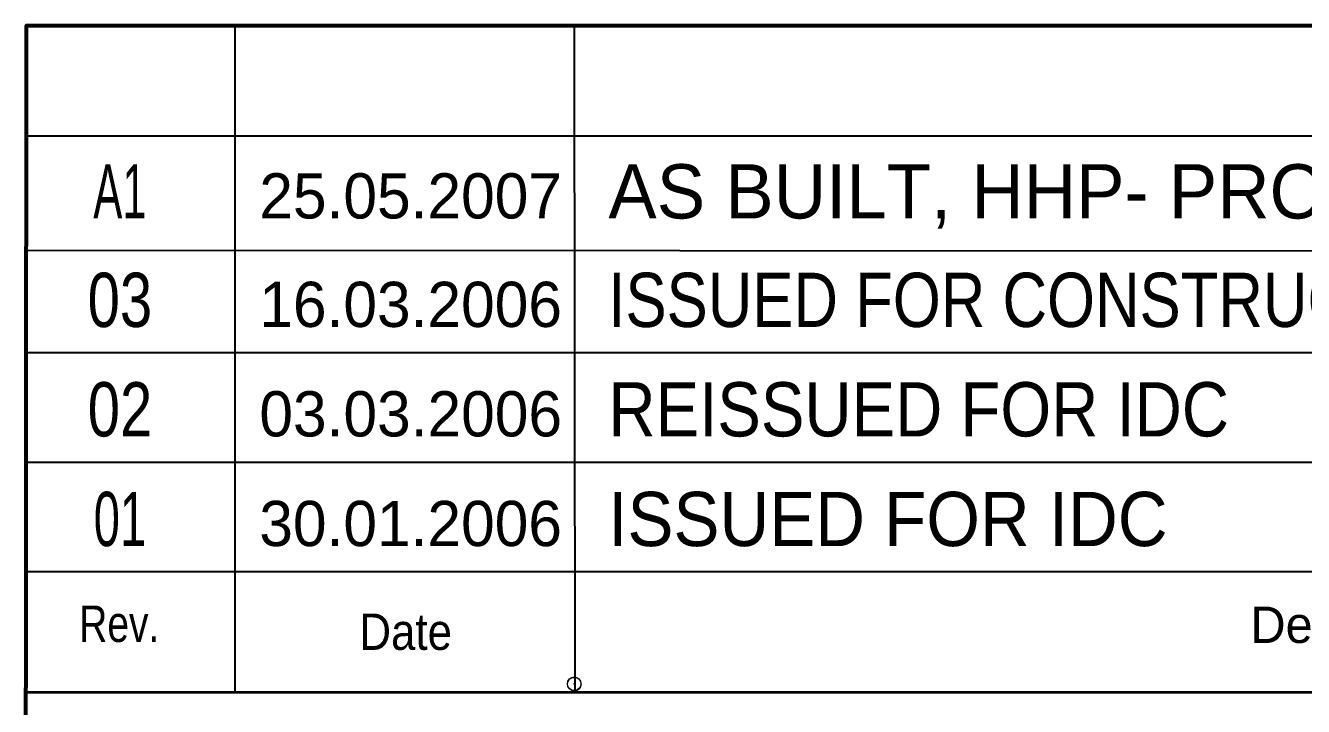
# Model space of a CAD drawing. Header units: millimetres. Extents: x 0 to 841, y 0 to 594.
# Drawn here: x 648.8 to 719.4, y 119.7 to 157.4 of the extents above; entities that cross this region are included whole.
import ezdxf
from ezdxf.enums import TextEntityAlignment as Align

# ---------------------------------------------------------------- set-up
doc = ezdxf.new("R2010")
doc.units = ezdxf.units.MM
doc.header["$LTSCALE"] = 1.5
doc.header["$PDMODE"] = 32
doc.header["$PDSIZE"] = 0.75
doc.layers.add('1', color=7, linetype='Continuous', lineweight=13)
doc.layers.add('35', color=7, linetype='Continuous', lineweight=25)
doc.layers.add('2', color=7, linetype='Continuous')

msp = doc.modelspace()

# ---------------------------------------------------------------- linework, layer by layer
at = {"layer": '1', "lineweight": 25}
for p, q in [((660.347, 157.367), (660.347, 120.464)), ((660.347, 157.367), (660.347, 120.464)), ((679.106, 157.363), (679.143, 120.469)), ((679.106, 157.363), (679.143, 120.469)), ((648.825, 151.274), (829.269, 151.274)), ((648.825, 151.274), (829.269, 151.274)), ((648.827, 144.949), (829.268, 144.852)), ((648.827, 144.949), (829.268, 144.852)), ((648.828, 139.29), (829.27, 139.285)), ((648.828, 139.29), (829.27, 139.285)), ((648.817, 133.231), (829.275, 133.231)), ((648.817, 133.231), (829.275, 133.231)), ((648.813, 127.167), (829.263, 127.167)), ((648.813, 127.167), (829.263, 127.167))]:
    msp.add_line(p, q, dxfattribs=at)
at = {"layer": '1', "lineweight": 35}
msp.add_line((829.257, 120.491), (648.808, 120.475), dxfattribs=at)
msp.add_line((829.257, 120.491), (648.808, 120.475), dxfattribs=at)
msp.add_lwpolyline([(648.784, 84.124), (648.838, 157.37), (829.263, 157.37)], dxfattribs=at)
at = {"layer": '1', "lineweight": 53}
msp.add_lwpolyline([(648.784, 84.124), (648.838, 157.37), (829.263, 157.37)], dxfattribs=at)
at = {"layer": '1'}
for p in [(679.113, 120.967), (679.122, 120.947)]:
    msp.add_point(p, dxfattribs=at)

# ---------------------------------------------------------------- texts
for s, width, p in [('Rev.', 0.8, (651.75, 123.28)), ('Rev.', 0.8, (651.75, 123.28)), ('Date', 0.9, (667.239, 122.84)), ('Date', 0.9, (667.239, 122.84))]:
    msp.add_text(s, height=2.013, dxfattribs=dict(at, width=width)).set_placement(p)
msp.add_text('Description', height=2.013, dxfattribs=at).set_placement((716.495, 123.224))
msp.add_text('Description', height=2.013, dxfattribs=at).set_placement((716.495, 123.224))
at = {"layer": '2'}
for s, width, p in [('A1', 0.6, (654, 146.699)), ('03', 0.8, (654, 140.699)), ('02', 0.8, (654.004, 134.646)), ('01', 0.65, (654, 128.581))]:
    msp.add_text(s, height=3, dxfattribs=dict(at, width=width)).set_placement(p, align=Align.CENTER)
msp.add_text('AS BUILT, HHP- PROJECT', height=3, dxfattribs=at).set_placement((681, 146.699))
for s, width, p in [('ISSUED FOR CONSTRUCTION', 0.85, (681, 140.699)), ('REISSUED FOR IDC', 0.9, (681.005, 134.646)), ('ISSUED FOR IDC', 0.95, (681, 128.581))]:
    msp.add_text(s, height=3, dxfattribs=dict(at, width=width)).set_placement(p)
at = {"layer": '35'}
for s, p in [('25.05.2007', (661.705, 146.699)), ('16.03.2006', (661.705, 140.699)), ('03.03.2006', (661.709, 134.646)), ('30.01.2006', (661.705, 128.581))]:
    msp.add_text(s, height=2.5, dxfattribs=at).set_placement(p)

doc.saveas('drawing.dxf')
